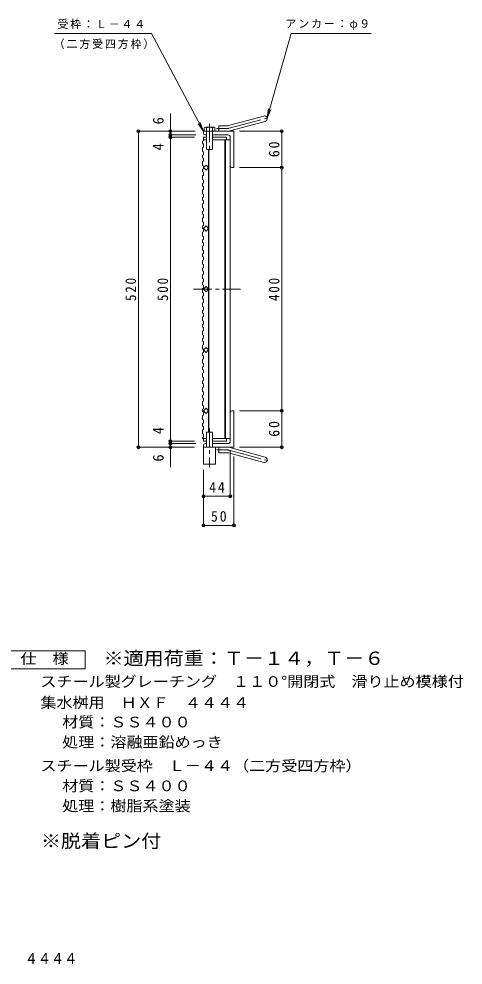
# Model space of a CAD drawing. Units: millimetres, scale not verified. Extents: x -814 to 876, y -823 to 805.
# Drawn here: x 146 to 876, y -823 to 734 of the extents above; entities that cross this region are included whole.
import ezdxf
from ezdxf.enums import TextEntityAlignment as Align

# ---------------------------------------------------------------- set-up
doc = ezdxf.new("R2010")
doc.units = ezdxf.units.MM
doc.header["$LTSCALE"] = 6
doc.header["$PDMODE"] = 32
doc.header["$PDSIZE"] = 4.8
doc.linetypes.add('CHAIN1', pattern=[8, 5, -1, 1, -1])
doc.linetypes.add('CHAIN2', pattern=[12, 9, -1, 1, -1])
for name, color, linetype, lineweight in [('A-1_ピット', 2, 'Continuous', 9), ('A-2_蓋', 3, 'Continuous', 9), ('A-4_寸法', 7, 'Continuous', 9), ('A-5_仕様文', 7, 'Continuous', 9), ('A-9_ｸｯｼｮﾝ材', 4, 'Continuous', 9), ('F-4_F-4ﾚｲﾔ', 2, 'Continuous', 9)]:
    doc.layers.add(name, color=color, linetype=linetype, lineweight=lineweight)
doc.layers.add('F-5_F-5ﾚｲﾔ', color=2, linetype='Continuous')
doc.styles.add('ＭＳ ゴシック', font='')
doc.styles.get('ＭＳ ゴシック').set_extended_font_data('MS Gothic')

msp = doc.modelspace()

# ---------------------------------------------------------------- linework, layer by layer
at = {"layer": 'A-1_ピット'}
for p, q in [((490.554, 558.705), (548.745, 574.297)), ((492.883, 550.012), (551.074, 565.604)), ((449.409, 545.898), (449.409, 549.398)), ((499.409, 549.398), (449.409, 549.398)), ((488.224, 558.398), (474.409, 558.398)), ((474.409, 549.398), (474.409, 558.398)), ((499.409, 549.398), (499.409, 489.398)), ((454.41, 543.398), (451.909, 543.398)), ((489.409, 543.398), (464.41, 543.398)), ((493.409, 539.398), (493.409, 491.898)), ((495.909, 489.398), (499.409, 489.398)), ((493.409, 39.398), (493.409, 86.898)), ((495.909, 89.398), (499.409, 89.398)), ((499.409, 29.398), (499.409, 89.398)), ((449.409, 32.898), (449.409, 29.398)), ((454.41, 35.398), (451.909, 35.398)), ((489.409, 35.398), (464.409, 35.398)), ((499.409, 29.398), (449.409, 29.398)), ((474.409, 29.398), (474.409, 20.398)), ((488.224, 20.398), (474.409, 20.398)), ((490.554, 20.091), (548.745, 4.499)), ((492.883, 28.785), (551.074, 13.192))]:
    msp.add_line(p, q, dxfattribs=at)
at = {"layer": 'A-1_ピット', "linetype": 'CHAIN2'}
for p, q in [((491.718, 554.358), (556.885, 571.819)), ((488.224, 553.898), (470.604, 553.898)), ((488.224, 24.898), (470.604, 24.898)), ((491.718, 24.438), (556.885, 6.977))]:
    msp.add_line(p, q, dxfattribs=at)
at = {"layer": 'A-1_ピット'}
for centre, radius, start, end in [((549.909, 569.95), 4.5, 285.00014, 104.99991), ((451.909, 545.898), 2.5, 180, 270), ((488.224, 567.398), 9, 270, 285.00002), ((488.224, 567.398), 18, 270, 285), ((489.409, 539.398), 4, 0, 90), ((495.909, 491.898), 2.5, 180, 270), ((495.909, 86.898), 2.5, 90, 180), ((451.909, 32.898), 2.5, 90, 180), ((489.409, 39.398), 4, 270, 0), ((488.224, 11.398), 18, 75, 90), ((488.224, 11.398), 9, 74.99998, 90), ((549.909, 8.846), 4.5, 255.00009, 74.99986)]:
    msp.add_arc(centre, radius, start, end, dxfattribs=at)
at = {"layer": 'A-1_ピット', "linetype": 'CHAIN2'}
for centre, start, end in [((488.224, 567.398), 270, 284.99995), ((488.224, 11.398), 75.00005, 90)]:
    msp.add_arc(centre, 13.5, start, end, dxfattribs=at)
at = {"layer": 'A-2_蓋'}
for p, q in [((447.909, 533.243), (449.409, 533.755)), ((449.409, 539.398), (449.409, 533.755)), ((449.409, 539.398), (454.41, 539.398)), ((449.409, 534.898), (454.41, 534.898)), ((464.41, 539.398), (487.409, 539.398)), ((464.41, 534.898), (493.409, 534.898)), ((484.409, 534.898), (484.409, 43.898)), ((485.409, 534.898), (485.409, 43.898)), ((487.409, 534.898), (487.409, 539.398)), ((493.409, 534.898), (493.409, 43.898)), ((447.909, 522.7), (449.409, 523.212)), ((449.409, 515.641), (449.409, 510.528)), ((457.409, 519.398), (457.409, 489.883)), ((458.409, 519.398), (458.409, 54.397)), ((447.909, 510.017), (449.409, 510.528)), ((447.909, 499.474), (449.409, 499.985)), ((447.909, 486.791), (449.409, 487.302)), ((449.409, 492.415), (449.409, 487.302)), ((457.409, 488.913), (457.409, 389.883)), ((447.909, 476.248), (449.409, 476.759)), ((449.409, 469.189), (449.409, 464.075)), ((447.909, 463.564), (449.409, 464.075)), ((447.909, 453.021), (449.409, 453.532)), ((449.409, 458.646), (449.409, 453.532)), ((447.909, 440.338), (449.409, 440.849)), ((449.409, 445.962), (449.409, 440.849)), ((447.909, 429.795), (449.409, 430.306)), ((449.409, 435.419), (449.409, 430.306)), ((449.409, 422.736), (449.409, 417.623)), ((447.909, 417.111), (449.409, 417.623)), ((447.909, 406.569), (449.409, 407.08)), ((449.409, 412.193), (449.409, 407.08)), ((447.909, 393.885), (449.409, 394.397)), ((449.409, 399.51), (449.409, 394.397)), ((447.909, 383.342), (449.409, 383.854)), ((449.409, 388.967), (449.409, 383.854)), ((449.409, 376.284), (449.409, 371.171)), ((457.409, 388.913), (457.409, 289.883)), ((447.909, 370.659), (449.409, 371.171)), ((447.909, 360.116), (449.409, 360.627)), ((449.409, 365.74), (449.409, 360.627)), ((447.909, 347.433), (449.409, 347.944)), ((449.409, 353.057), (449.409, 347.944)), ((449.409, 342.514), (449.409, 337.401)), ((447.909, 336.89), (449.409, 337.401)), ((449.409, 329.831), (449.409, 324.718)), ((447.909, 324.207), (449.409, 324.718)), ((447.909, 313.664), (449.409, 314.175)), ((449.409, 319.288), (449.409, 314.175)), ((447.909, 300.98), (449.409, 301.492)), ((449.409, 306.605), (449.409, 301.492)), ((449.409, 296.062), (449.409, 290.949)), ((447.909, 290.438), (449.409, 290.949)), ((449.409, 283.379), (449.409, 278.266)), ((457.409, 288.913), (457.409, 189.883)), ((447.909, 277.754), (449.409, 278.266)), ((447.909, 267.211), (449.409, 267.723)), ((449.409, 272.836), (449.409, 267.723)), ((447.909, 254.528), (449.409, 255.04)), ((449.409, 260.153), (449.409, 255.04)), ((449.409, 249.609), (449.409, 244.496)), ((447.909, 243.985), (449.409, 244.496)), ((449.409, 236.926), (449.409, 231.813)), ((447.909, 231.302), (449.409, 231.813)), ((447.909, 220.759), (449.409, 221.27)), ((449.409, 226.383), (449.409, 221.27)), ((447.909, 208.076), (449.409, 208.587)), ((449.409, 213.7), (449.409, 208.587)), ((449.409, 203.157), (449.409, 198.044)), ((447.909, 197.533), (449.409, 198.044)), ((449.409, 190.474), (449.409, 185.361)), ((457.409, 188.913), (457.409, 89.883)), ((447.909, 184.849), (449.409, 185.361)), ((447.909, 174.307), (449.409, 174.818)), ((449.409, 179.931), (449.409, 174.818)), ((447.909, 161.623), (449.409, 162.135)), ((449.409, 167.248), (449.409, 162.135)), ((449.409, 156.705), (449.409, 151.592)), ((447.909, 151.08), (449.409, 151.592)), ((449.409, 144.022), (449.409, 138.909)), ((447.909, 138.397), (449.409, 138.909)), ((447.909, 127.854), (449.409, 128.365)), ((449.409, 133.478), (449.409, 128.365)), ((447.909, 115.171), (449.409, 115.682)), ((449.409, 120.795), (449.409, 115.682)), ((449.409, 110.252), (449.409, 105.139)), ((447.909, 104.628), (449.409, 105.139)), ((449.409, 97.569), (449.409, 92.456)), ((447.909, 91.945), (449.409, 92.456)), ((447.909, 81.402), (449.409, 81.913)), ((449.409, 87.026), (449.409, 81.913)), ((457.409, 54.397), (457.409, 88.913)), ((447.909, 68.718), (449.409, 69.23)), ((449.409, 74.343), (449.409, 69.23)), ((449.409, 63.8), (449.409, 58.687)), ((447.909, 58.175), (449.409, 58.687)), ((449.409, 51.117), (449.409, 46.004)), ((447.909, 45.492), (449.409, 46.004)), ((447.909, 45.492), (447.909, 43.898)), ((447.909, 43.898), (454.41, 43.898)), ((449.409, 43.898), (449.409, 39.398)), ((449.409, 39.398), (454.41, 39.398)), ((464.409, 43.898), (493.409, 43.898)), ((464.409, 39.398), (487.409, 39.398)), ((487.409, 43.898), (487.409, 39.398))]:
    msp.add_line(p, q, dxfattribs=at)
at = {"layer": 'A-2_蓋', "linetype": 'CHAIN1'}
msp.add_line((432.925, 289.398), (510.415, 289.398), dxfattribs=at)
at = {"layer": 'A-2_蓋'}
for points in [[(447.909, 533.243), (447.909, 528.836), (449.409, 528.325), (449.409, 523.212)], [(447.909, 522.7), (447.909, 516.153), (449.409, 515.641)], [(447.909, 510.017), (447.909, 505.61), (449.409, 505.098), (449.409, 499.985)], [(447.909, 499.474), (447.909, 492.926), (449.409, 492.415)], [(447.909, 486.791), (447.909, 482.383), (449.409, 481.872), (449.409, 476.759)], [(447.909, 476.248), (447.909, 469.7), (449.409, 469.189)], [(447.909, 463.564), (447.909, 459.157), (449.409, 458.646)], [(447.909, 453.021), (447.909, 446.474), (449.409, 445.962)], [(447.909, 440.338), (447.909, 435.93), (449.409, 435.419)], [(447.909, 429.795), (447.909, 423.247), (449.409, 422.736)], [(447.909, 417.111), (447.909, 412.704), (449.409, 412.193)], [(447.909, 406.569), (447.909, 400.021), (449.409, 399.51)], [(447.909, 393.885), (447.909, 389.478), (449.409, 388.967)], [(447.909, 383.342), (447.909, 376.795), (449.409, 376.284)], [(447.909, 370.659), (447.909, 366.252), (449.409, 365.74)], [(447.909, 360.116), (447.909, 353.569), (449.409, 353.057)], [(447.909, 347.433), (447.909, 343.025), (449.409, 342.514)], [(447.909, 336.89), (447.909, 330.342), (449.409, 329.831)], [(447.909, 324.207), (447.909, 319.799), (449.409, 319.288)], [(447.909, 313.664), (447.909, 307.116), (449.409, 306.605)], [(447.909, 300.98), (447.909, 296.573), (449.409, 296.062)], [(447.909, 290.438), (447.909, 283.89), (449.409, 283.379)], [(447.909, 277.754), (447.909, 273.347), (449.409, 272.836)], [(447.909, 267.211), (447.909, 260.664), (449.409, 260.153)], [(447.909, 254.528), (447.909, 250.121), (449.409, 249.609)], [(447.909, 243.985), (447.909, 237.438), (449.409, 236.926)], [(447.909, 231.302), (447.909, 226.894), (449.409, 226.383)], [(447.909, 220.759), (447.909, 214.211), (449.409, 213.7)], [(447.909, 208.076), (447.909, 203.668), (449.409, 203.157)], [(447.909, 197.533), (447.909, 190.985), (449.409, 190.474)], [(447.909, 184.849), (447.909, 180.442), (449.409, 179.931)], [(447.909, 174.307), (447.909, 167.759), (449.409, 167.248)], [(447.909, 161.623), (447.909, 157.216), (449.409, 156.705)], [(447.909, 151.08), (447.909, 144.533), (449.409, 144.022)], [(447.909, 138.397), (447.909, 133.99), (449.409, 133.478)], [(447.909, 127.854), (447.909, 121.307), (449.409, 120.795)], [(447.909, 115.171), (447.909, 110.763), (449.409, 110.252)], [(447.909, 104.628), (447.909, 98.08), (449.409, 97.569)], [(447.909, 91.945), (447.909, 87.537), (449.409, 87.026)], [(447.909, 81.402), (447.909, 74.854), (449.409, 74.343)], [(447.909, 68.718), (447.909, 64.311), (449.409, 63.8)], [(447.909, 58.175), (447.909, 51.628), (449.409, 51.117)]]:
    msp.add_lwpolyline(points, dxfattribs=at)
for points in [[(457.895, 489.398), (453.652, 485.155), (449.409, 489.398), (453.652, 493.64)], [(457.895, 389.398), (453.652, 385.155), (449.409, 389.398), (453.652, 393.64)], [(457.895, 289.398), (453.652, 285.155), (449.409, 289.398), (453.652, 293.64)], [(457.895, 189.398), (453.652, 185.155), (449.409, 189.398), (453.652, 193.64)], [(457.895, 89.398), (453.652, 85.155), (449.409, 89.398), (453.652, 93.64)]]:
    msp.add_lwpolyline(points, close=True, dxfattribs=at)
at = {"layer": 'A-4_寸法'}
for p, q in [((394.99, -3.661), (394.99, 578.417)), ((435.524, 549.398), (340.591, 549.398)), ((342.391, 29.398), (342.391, 549.398)), ((508.409, 549.398), (579.914, 549.398)), ((578.114, 489.398), (578.114, 549.398)), ((436.909, 543.398), (393.19, 543.398)), ((434.409, 539.398), (393.19, 539.398)), ((508.409, 489.398), (579.914, 489.398)), ((578.114, 89.398), (578.114, 489.398)), ((508.409, 89.398), (579.914, 89.398)), ((578.114, 29.398), (578.114, 89.398)), ((434.409, 39.398), (393.19, 39.398)), ((436.909, 35.398), (393.19, 35.398)), ((434.409, 29.398), (340.591, 29.398)), ((493.409, 24.398), (493.409, -53.003)), ((508.409, 29.398), (579.914, 29.398)), ((499.409, 14.398), (499.409, -101.003)), ((449.409, -7.385), (449.409, -101.003)), ((449.409, -51.203), (493.409, -51.203)), ((449.409, -99.203), (499.409, -99.203))]:
    msp.add_line(p, q, dxfattribs=at)
for p in [(342.391, 549.398), (394.99, 549.398), (394.99, 543.398), (578.114, 549.398), (394.99, 539.398), (578.114, 489.398), (578.114, 89.398), (342.391, 29.398), (394.99, 39.398), (394.99, 35.398), (394.99, 29.398), (578.114, 29.398), (449.409, -51.203), (493.409, -51.203), (449.409, -99.203), (499.409, -99.203)]:
    msp.add_point(p, dxfattribs=at)
at = {"layer": 'A-5_仕様文'}
for p, q in [((204.324, 709.993), (363.681, 709.993)), ((363.681, 709.993), (449.409, 549.398)), ((593.514, 709.993), (554.256, 571.115)), ((593.514, 709.993), (725.439, 709.993)), ((554.256, 571.115), (556.417, 585.958)), ((554.256, 571.115), (560.185, 584.893)), ((449.409, 549.398), (440.679, 561.596)), ((449.409, 549.398), (444.133, 563.439))]:
    msp.add_line(p, q, dxfattribs=at)
at = {"layer": 'A-9_ｸｯｼｮﾝ材', "linetype": 'CHAIN1'}
for p, q in [((459.409, 561.538), (459.409, 515.865)), ((459.409, 60.328), (459.409, -4.035))]:
    msp.add_line(p, q, dxfattribs=at)
at = {"layer": 'A-9_ｸｯｼｮﾝ材'}
for p, q in [((450.524, 555.055), (450.524, 549.398)), ((466.352, 555.798), (452.467, 555.798)), ((454.41, 520.21), (454.41, 555.055)), ((464.41, 520.21), (464.41, 555.055)), ((468.294, 555.055), (468.294, 549.398)), ((455.222, 519.398), (454.41, 520.21)), ((455.222, 519.398), (463.598, 519.398)), ((463.598, 519.398), (464.41, 520.21)), ((464.409, 54.397), (454.41, 54.397)), ((454.41, 29.397), (454.41, 54.397)), ((464.409, 29.397), (464.409, 54.397)), ((469.41, 29.397), (469.41, 1.397))]:
    msp.add_line(p, q, dxfattribs=at)
msp.add_lwpolyline([(449.409, 29.397), (449.409, 1.397), (469.41, 1.397)], dxfattribs=at)
for centre, radius, start, end in [((452.467, 552.888), 2.91, 48.12389, 131.8763), ((459.409, 538.608), 17.19, 73.09029, 106.90971), ((466.352, 552.888), 2.91, 48.1237, 131.87611)]:
    msp.add_arc(centre, radius, start, end, dxfattribs=at)
at = {"layer": 'F-4_F-4ﾚｲﾔ'}
msp.add_lwpolyline([(119.959, -335.42), (119.959, -305.42), (254.959, -305.42), (254.959, -335.42)], close=True, dxfattribs=at)

# ---------------------------------------------------------------- texts
at = {"layer": 'A-4_寸法', "color": 2, "style": 'ＭＳ ゴシック'}
for s, p in [('6', (388.99, 560.572)), ('4', (388.99, 517.634)), ('4', (388.99, 50.737)), ('6', (388.99, 5.694))]:
    msp.add_text(s, height=17.6, rotation=90, dxfattribs=at).set_placement(p, align=Align.BOTTOM_LEFT)
at = {"layer": 'A-4_寸法', "color": 2, "char_height": 17.6, "attachment_point": 7, "rotation": 90, "style": 'ＭＳ ゴシック'}
for s, insert in [('\\T1.27;\\W0.95;60', (574.514, 506.648)), ('\\T1.27;\\W0.9;520', (338.791, 269.898)), ('\\T1.27;\\W0.9;500', (391.39, 269.898)), ('\\T1.27;\\W0.9;400', (574.514, 269.898)), ('\\T1.27;\\W0.95;60', (574.514, 46.648))]:
    msp.add_mtext(s, dxfattribs=dict(at, insert=insert))
at = {"layer": 'A-4_寸法', "color": 2, "char_height": 17.6, "attachment_point": 7, "style": 'ＭＳ ゴシック'}
for s, insert in [('\\T1.27;\\W0.95;44', (458.659, -45.203)), ('\\T1.27;\\W0.95;50', (461.659, -93.203))]:
    msp.add_mtext(s, dxfattribs=dict(at, insert=insert))
at = {"layer": 'A-5_仕様文', "char_height": 13.2, "attachment_point": 7, "style": 'ＭＳ ゴシック'}
for s, insert in [('\\T1.17;受枠：Ｌ－４４', (209.196, 717.477)), ('\\T1.17;アンカー：φ９', (584.235, 716.066)), ('\\T1.17;（二方受四方枠）', (203.029, 684.512))]:
    msp.add_mtext(s, dxfattribs=dict(at, insert=insert))
at = {"layer": 'F-4_F-4ﾚｲﾔ', "style": 'ＭＳ ゴシック', "width": 1.1}
for s, p in [('仕\u3000様', (148.459, -332.421)), ('スチール製グレーチング\u3000１１０°開閉式\u3000滑り止め模様付', (181.212, -370.172)), ('集水桝用\u3000ＨＸＦ\u3000４４４４', (181.212, -404.86)), ('材質：ＳＳ４００', (217.04, -436.842)), ('処理：溶融亜鉛めっき', (217.04, -469.842)), ('スチール製受枠\u3000Ｌ－４４（二方受四方枠）', (181.213, -508.843)), ('材質：ＳＳ４００', (217.04, -541.843)), ('処理：樹脂系塗装', (217.04, -574.843))]:
    msp.add_text(s, height=17.6, dxfattribs=at).set_placement(p, align=Align.BOTTOM_LEFT)
at = {"layer": 'F-4_F-4ﾚｲﾔ', "color": 3, "style": 'ＭＳ ゴシック', "width": 1.1}
msp.add_text('※脱着ピン付', height=21.99, dxfattribs=at).set_placement((181.97, -636.057), align=Align.BOTTOM_LEFT)
at = {"layer": 'F-5_F-5ﾚｲﾔ', "color": 3, "style": 'ＭＳ ゴシック', "width": 1.1}
msp.add_text('※適用荷重：Ｔ－１４，Ｔ－６', height=21.99, dxfattribs=at).set_placement((284.959, -335.42), align=Align.BOTTOM_LEFT)
at = {"layer": 'F-5_F-5ﾚｲﾔ', "style": 'ＭＳ ゴシック', "width": 0.9}
msp.add_text('集水桝用\u3000ＨＸＦ\u3000４４４４', height=17.6, dxfattribs=at).set_placement((-39.071, -825.907), align=Align.BOTTOM_LEFT)

doc.saveas('drawing.dxf')
